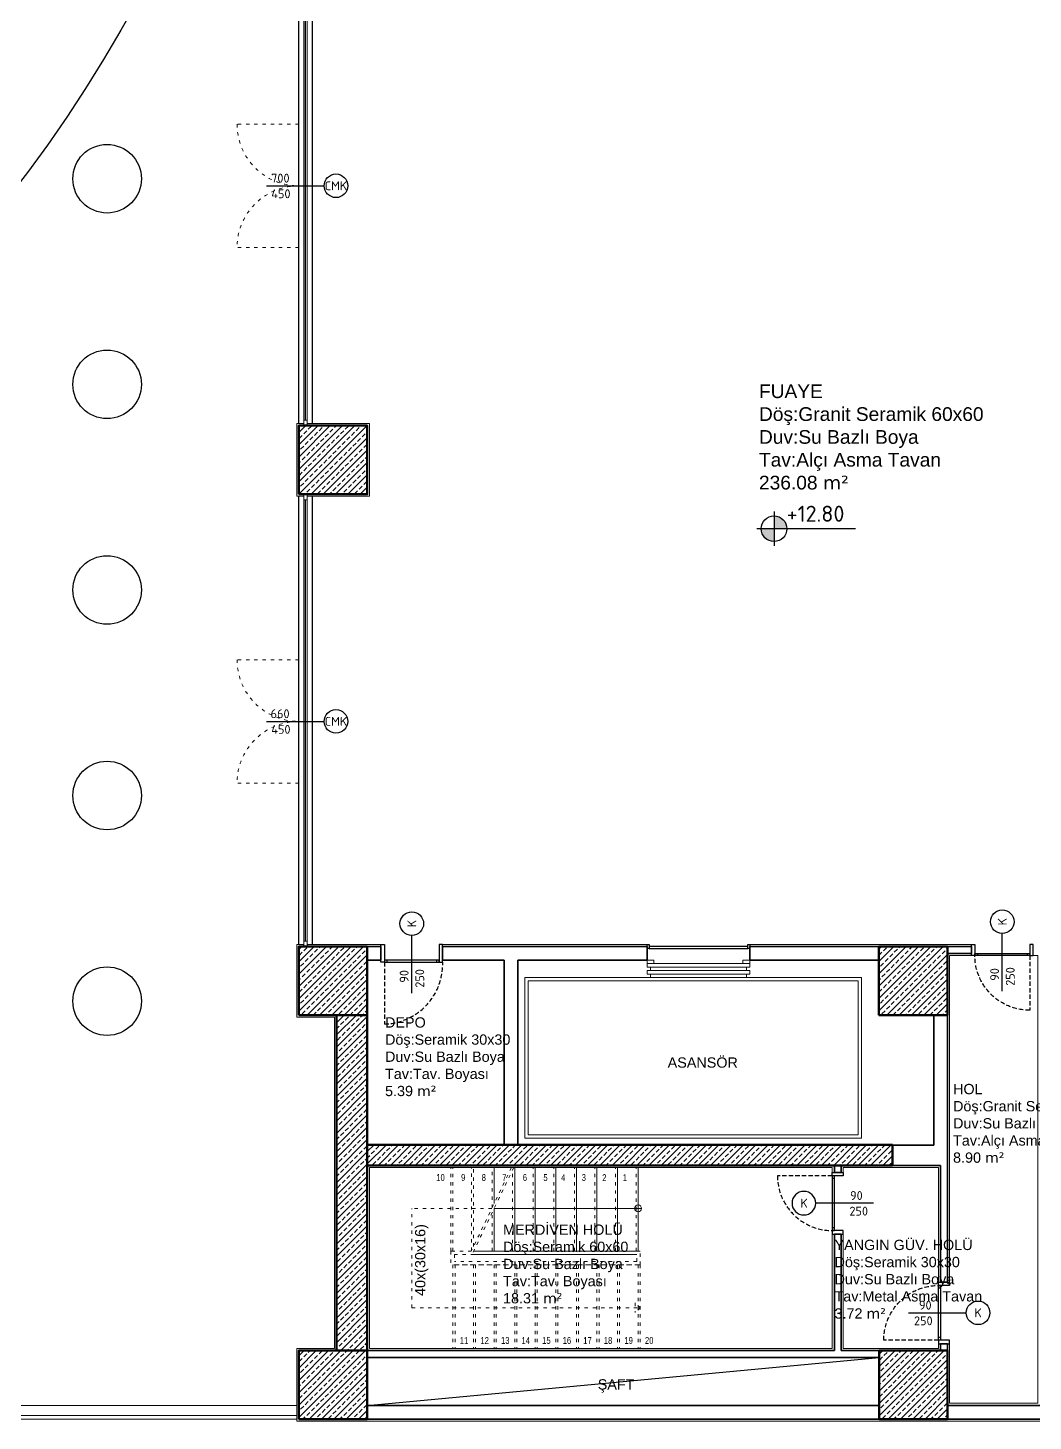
# Model space of a CAD drawing. Header units: millimetres. Extents: x 1443065 to 1517367, y 3763150 to 3779068.
# Drawn here: x 1499114 to 1500580, y 3765844 to 3767877 of the extents above; entities that cross this region are included whole.
import ezdxf
from ezdxf.enums import TextEntityAlignment as Align

# ---------------------------------------------------------------- set-up
doc = ezdxf.new("R2010")
doc.units = ezdxf.units.MM
doc.linetypes.add('ACAD_ISO03W100', pattern=[30, 12, -18])
doc.linetypes.add('HIDDEN', pattern=[9.525, 6.35, -3.175])
for name, color, linetype, lineweight in [('dog', 144, 'Continuous', 5), ('DUVAR', 2, 'Continuous', 35), ('MAHAL', 52, 'Continuous', 13), ('MERDIVEN', 4, 'Continuous', 20), ('SIVA', 3, 'Continuous', 9), ('TASIYICI', 170, 'Continuous', 50), ('TEFRIS', 165, 'Continuous', 15)]:
    doc.layers.add(name, color=color, linetype=linetype, lineweight=lineweight)
for name, color, linetype in [('m-DOG_', 4, 'Continuous'), ('m-DOG_gor', 8, 'Continuous'), ('m-TAR_', 8, 'Continuous'), ('m-TAR_duvar', 8, 'Continuous'), ('m-TFR_vitrifiye', 1, 'Continuous'), ('m-YAZ_kot', 7, 'Continuous'), ('m-YAZ_poz', 7, 'Continuous')]:
    doc.layers.add(name, color=color, linetype=linetype)
doc.styles.add('mono', font='isocpeur.ttf')
doc.styles.add('olculer', font='romans.shx', dxfattribs={"width": 0.8})
doc.styles.get("Standard").update_dxf_attribs({"font": 'arial.ttf'})
pattern_1 = [(45, (78491.543, -87954.948), (-8.98025612, 8.98025612), []), (45, (78500.523, -87954.948), (-8.98025612, 8.98025612), [6.35, -3.175])]

# ---------------------------------------------------------------- blocks, each defined once
blk = doc.blocks.new('m-penpoz')
blk.add_line((0, -1.625), (0, 0))
blk.add_circle((0, 0.332), 0.332)
blk.add_attdef('POZNO', text='', height=0.18).set_placement((0, 0.332), align=Align.MIDDLE)
blk.add_attdef('HEIGHT', text='', height=0.18, rotation=90).set_placement((0.069, -1.625), align=Align.TOP_LEFT)
blk.add_attdef('WIDTH', text='', height=0.18, rotation=90).set_placement((0, -1.625), align=Align.BOTTOM_LEFT)
blk = doc.blocks.new('90lık Kqpı')
at = {"layer": 'm-DOG_', "linetype": 'HIDDEN'}
blk.add_line((-8, -5), (-88, -5), dxfattribs=at)
at = {"layer": 'm-DOG_'}
for p, q in [((-5, -8.8), (-8, -8.8)), ((-5, -81.2), (-8, -81.2))]:
    blk.add_line(p, q, dxfattribs=at)
for points in [[(8, 0), (8, -5), (-8, -5), (-8, 0)], [(-8, -5), (-8, -85), (-5, -85), (-5, -5)], [(8, -90), (8, -85), (-8, -85), (-8, -90)]]:
    blk.add_lwpolyline(points, close=True, dxfattribs=at)
at = {"layer": 'm-DOG_', "linetype": 'HIDDEN'}
blk.add_arc((-8, -5), 80, 180, 270, dxfattribs=at)
blk = doc.blocks.new('m-plankot')
h = blk.add_hatch(color=256)
h.paths.add_polyline_path([(0, 0.144), (0, 0), (0.144, 0, 0.414214)])
h.paths.add_polyline_path([(0, -0.144), (0, 0), (-0.144, 0, 0.414214)])
for p, q in [((0, 0.192), (0, -0.192)), ((0.914, 0), (-0.192, 0))]:
    blk.add_line(p, q)
blk.add_circle((0, 0), 0.144)
blk.add_attdef('INCEKOT', (0.187, 0.1), '', height=0.18)
blk.add_attdef('KABAKOT', text='', height=0.18).set_placement((0.187, -0.1), align=Align.TOP_LEFT)
blk = doc.blocks.new('90lık')
at = {"layer": 'm-DOG_', "linetype": 'HIDDEN'}
blk.add_line((-5, 13), (-5, 103), dxfattribs=at)
at = {"layer": 'm-DOG_'}
for p, q in [((-81.2, 10), (-81.2, 13)), ((-8.8, 10), (-8.8, 13))]:
    blk.add_line(p, q, dxfattribs=at)
for points in [[(-90, -13), (-85, -13), (-85, 13), (-90, 13)], [(-5, 13), (-85, 13), (-85, 10), (-5, 10)], [(0, -13), (-5, -13), (-5, 13), (0, 13)]]:
    blk.add_lwpolyline(points, close=True, dxfattribs=at)
at = {"layer": 'm-DOG_', "linetype": 'HIDDEN'}
blk.add_arc((-2.7, 15.7), 87.4, 91.5314, 181.7408, dxfattribs=at)

msp = doc.modelspace()

# ---------------------------------------------------------------- hatches: boundary and pattern name
at = {"layer": 'm-TAR_'}
h = msp.add_hatch(dxfattribs=at)
h.set_pattern_fill('ANSI33', color=256, scale=2)
h.set_pattern_definition([(45, (-27511.644, -45999.14), (-8.98025612, 8.98025612), []), (45, (-27502.664, -45999.14), (-8.98025612, 8.98025612), [6.35, -3.175])])
h.paths.add_polyline_path([(1500375, 3766247.1), (1499921, 3766247.1), (1499921, 3766217.1), (1500375, 3766217.1)])
h.paths.add_polyline_path([(1499921, 3766247.1), (1499608.8, 3766247.1), (1499608.8, 3766217.1), (1499921, 3766217.1)])
at = {"layer": 'm-TAR_duvar'}
h = msp.add_hatch(dxfattribs=at)
h.set_pattern_fill('ANSI33', color=256, scale=2)
h.set_pattern_definition(pattern_1)
h.paths.add_polyline_path([(1499608.8, 3767296.6), (1499508.8, 3767296.6), (1499508.8, 3767196.6), (1499608.8, 3767196.6)])
h = msp.add_hatch(dxfattribs=at)
h.set_pattern_fill('ANSI33', color=256, scale=2)
h.set_pattern_definition(pattern_1)
h.paths.add_polyline_path([(1499608.8, 3766536.6), (1499508.8, 3766536.6), (1499508.8, 3766436.6), (1499608.8, 3766436.6)])
h = msp.add_hatch(dxfattribs=at)
h.set_pattern_fill('ANSI33', color=256, scale=2)
h.set_pattern_definition([(45, (-16500.05, -45999.14), (-8.98025612, 8.98025612), []), (45, (-16491.07, -45999.14), (-8.98025612, 8.98025612), [6.35, -3.175])])
h.paths.add_polyline_path([(1500355, 3766436.5), (1500455, 3766436.5), (1500455, 3766536.5), (1500355, 3766536.5)])
h = msp.add_hatch(dxfattribs=at)
h.set_pattern_fill('ANSI33', color=256, scale=2)
h.set_pattern_definition(pattern_1)
h.paths.add_polyline_path([(1499608.8, 3766436.6), (1499563.8, 3766436.6), (1499563.8, 3765947.1), (1499608.8, 3765947.1)])
h = msp.add_hatch(dxfattribs=at)
h.set_pattern_fill('ANSI33', color=256, scale=2)
h.set_pattern_definition(pattern_1)
h.paths.add_polyline_path([(1499608.8, 3765947.1), (1499508.8, 3765947.1), (1499508.8, 3765847.1), (1499608.8, 3765847.1)])
h = msp.add_hatch(dxfattribs=at)
h.set_pattern_fill('ANSI33', color=256, scale=2)
h.set_pattern_definition(pattern_1)
h.paths.add_polyline_path([(1500455.2, 3765947.1), (1500355.2, 3765947.1), (1500355.2, 3765847.1), (1500455.2, 3765847.1)])

# ---------------------------------------------------------------- linework, layer by layer
at = {"layer": 'dog', "extrusion": (9.21821e-11, -6.3018e-09, 1), "elevation": 0}
for points in [[(1500026.9, 3766516.6), (1500026.9, 3766511.6), (1500016.8, 3766511.6), (1500016.8, 3766516.6)], [(1500166.8, 3766516.6), (1500166.8, 3766511.6), (1500156.7, 3766511.6), (1500156.7, 3766516.6)]]:
    msp.add_lwpolyline(points, close=True, dxfattribs=at)
at = {"layer": 'dog', "elevation": 0}
for points in [[(1500016.8, 3766506.5), (1500016.8, 3766511.6), (1500166.8, 3766511.6), (1500166.8, 3766506.5)], [(1500016.8, 3766496.4), (1500016.8, 3766501.4), (1500166.8, 3766501.4), (1500166.8, 3766496.4)]]:
    msp.add_lwpolyline(points, close=True, dxfattribs=at)
at = {"layer": 'dog'}
for points in [[(1499838.6, 3766491.5), (1500329.7, 3766491.5), (1500329.7, 3766257), (1499838.6, 3766257)], [(1499843.6, 3766486.5), (1500324.7, 3766486.5), (1500324.7, 3766262), (1499843.6, 3766262)]]:
    msp.add_lwpolyline(points, close=True, dxfattribs=at)
at = {"layer": 'dog', "extrusion": (9.21821e-11, -6.3018e-09, 1), "elevation": 0}
for points in [[(1500021.9, 3766501.4), (1500021.9, 3766506.5)], [(1500021.9, 3766496.4), (1500021.9, 3766491.3)], [(1500161.7, 3766501.4), (1500161.7, 3766506.5)], [(1500161.7, 3766496.4), (1500161.7, 3766491.3)]]:
    msp.add_lwpolyline(points, dxfattribs=at)
at = {"layer": 'DUVAR'}
for p, q in [((1499608.7, 3766536.6), (1499628.7, 3766536.6)), ((1499628.7, 3766516.6), (1499628.7, 3766536.6)), ((1500016.8, 3766536.6), (1499718.7, 3766536.6)), ((1499718.7, 3766516.6), (1499718.7, 3766536.6)), ((1500016.8, 3766516.6), (1500016.8, 3766536.6)), ((1500355, 3766536.6), (1500166.8, 3766536.6)), ((1500166.8, 3766516.6), (1500166.8, 3766536.6)), ((1500455, 3766536.6), (1500490, 3766536.6)), ((1500490, 3766536.6), (1500490, 3766526.6)), ((1499608.7, 3766516.6), (1499628.7, 3766516.6)), ((1499718.7, 3766516.6), (1499808.6, 3766516.6)), ((1499808.6, 3766516.7), (1499808.6, 3766247)), ((1499828.6, 3766516.7), (1499828.6, 3766247)), ((1500016.8, 3766516.6, 0), (1499828.6, 3766516.7)), ((1500355, 3766516.7), (1500166.8, 3766516.7, 0)), ((1500455, 3766526.6), (1500490, 3766526.6)), ((1500435, 3766247), (1500435, 3766436.5)), ((1500455, 3766247), (1500455, 3766436.5)), ((1500435, 3766247), (1500375, 3766247)), ((1500455, 3766247), (1500455, 3766217.1)), ((1500290.1, 3766217.1), (1500290.1, 3766207.1)), ((1500290.1, 3766217.1), (1500290.1, 3766207.1)), ((1500300.1, 3766207.1), (1500290.1, 3766207.1)), ((1500300.1, 3766217.1), (1500300.1, 3766207.1)), ((1500300.1, 3766217.1), (1500300.1, 3766207.1)), ((1500445.1, 3766217.1), (1500375, 3766217.1)), ((1500445.1, 3766217.1), (1500445.1, 3766047.1)), ((1500445.1, 3766217.1), (1500445.1, 3766047.1)), ((1500455.1, 3766217.1), (1500455.1, 3766047.1)), ((1500455.1, 3766217.1), (1500455.1, 3766047.1)), ((1500300.1, 3766117.1), (1500290.1, 3766117.1)), ((1500290.1, 3766117.1), (1500290.1, 3765947.1)), ((1500290.1, 3766117.1), (1500290.1, 3765947.1)), ((1500300.1, 3766117.1), (1500300.1, 3766047.1)), ((1500300.1, 3766117.1), (1500300.1, 3765947.1)), ((1500445.1, 3766047.1), (1500455.1, 3766047.1)), ((1500445.1, 3766047.1), (1500455.1, 3766047.1)), ((1499608.8, 3765947.1), (1500290.1, 3765947.1)), ((1500300.1, 3765947.1), (1500355.1, 3765947.1)), ((1500445.1, 3765957.1), (1500445.1, 3765947.1)), ((1500445.1, 3765957.1), (1500455.1, 3765957.1)), ((1500445.1, 3765957.1), (1500445.1, 3765947.1)), ((1500445.1, 3765957.1), (1500455.1, 3765957.1)), ((1500455.1, 3765957.1), (1500455.1, 3765947.1)), ((1500455.1, 3765957.1), (1500455.1, 3765947.1)), ((1499608.8, 3765937.1), (1500355.1, 3765937.1)), ((1500355.2, 3765867.1), (1499608.8, 3765867.1)), ((1500455.2, 3765867.1), (1500554.1, 3765867.1)), ((1500590, 3765867.1), (1500455.2, 3765867.1)), ((1500355.2, 3765847.1), (1499608.8, 3765847.1)), ((1500455.2, 3765847.1), (1500554.1, 3765847.1)), ((1500455.2, 3765847.1), (1501043.1, 3765847.1))]:
    msp.add_line(p, q, dxfattribs=at)
at = {"layer": 'm-DOG_gor', "linetype": 'Continuous'}
for p, q in [((1499508.8, 3767299.6), (1499508.8, 3767993.6)), ((1499528.8, 3767299.6), (1499528.8, 3767993.6)), ((1499518.8, 3767304.6), (1499518.8, 3767988.6)), ((1499508.8, 3766539.6), (1499508.8, 3767193.6)), ((1499518.8, 3766544.6), (1499518.8, 3767188.6)), ((1499528.8, 3766539.6), (1499528.8, 3767193.6))]:
    msp.add_line(p, q, dxfattribs=at)
for points in [[(1500019.8, 3766533.6), (1500016.8, 3766533.6), (1500016.8, 3766539.6), (1500019.8, 3766539.6)], [(1500019.8, 3766533.6), (1500163.8, 3766533.6), (1500163.8, 3766536.6), (1500019.8, 3766536.6)], [(1500166.8, 3766533.6), (1500163.8, 3766533.6), (1500163.8, 3766539.6), (1500166.8, 3766539.6)]]:
    msp.add_lwpolyline(points, close=True, dxfattribs=at)
at = {"layer": 'm-TAR_'}
msp.add_circle((1497458.9, 3768901), 2064.1, dxfattribs=at)
at = {"layer": 'm-TFR_vitrifiye'}
msp.add_line((1499608.8, 3765867.1), (1500355.2, 3765937.1), dxfattribs=at)
for centre in [(1499229.3, 3767656.9), (1499229.3, 3767656.9), (1499229.3, 3767356.9), (1499229.3, 3767056.9), (1499229.3, 3766756.9), (1499229.3, 3766456.9)]:
    msp.add_circle(centre, 50, dxfattribs=at)
at = {"layer": 'MERDIVEN', "linetype": 'ACAD_ISO03W100', "ltscale": 0.4}
for p, q in [((1499508.8, 3767736.6), (1499418.8, 3767736.6)), ((1499508.8, 3767736.6), (1499418.8, 3767736.6)), ((1499508.8, 3767556.6), (1499418.8, 3767556.6)), ((1499508.8, 3767556.6), (1499418.8, 3767556.6)), ((1499508.8, 3766955.1), (1499418.8, 3766955.1)), ((1499508.8, 3766955.1), (1499418.8, 3766955.1)), ((1499508.8, 3766775.1), (1499418.8, 3766775.1)), ((1499508.8, 3766775.1), (1499418.8, 3766775.1)), ((1499730.8, 3766092), (1499730.8, 3766214)), ((1499730.8, 3766092), (1499730.8, 3766214)), ((1499733.8, 3766092), (1499733.8, 3766214)), ((1499733.8, 3766092), (1499733.8, 3766214)), ((1499819, 3766214), (1499760.5, 3766092)), ((1499760.8, 3766092.7), (1499760.8, 3766214)), ((1499760.8, 3766092.7), (1499760.8, 3766214)), ((1499822.4, 3766214), (1499761.4, 3766087)), ((1499763.8, 3766098.9), (1499763.8, 3766214)), ((1499763.8, 3766098.9), (1499763.8, 3766214)), ((1499790.8, 3766155.2), (1499790.8, 3766214)), ((1499790.8, 3766155.2), (1499790.8, 3766214)), ((1499820.8, 3766092), (1499820.8, 3766210.7)), ((1499820.8, 3766092), (1499820.8, 3766210.7)), ((1499850.8, 3766092), (1499850.8, 3766214)), ((1499850.8, 3766092), (1499850.8, 3766214)), ((1499880.8, 3766092), (1499880.8, 3766214)), ((1499880.8, 3766092), (1499880.8, 3766214)), ((1499910.8, 3766092), (1499910.8, 3766214)), ((1499910.8, 3766092), (1499910.8, 3766214)), ((1499940.8, 3766092), (1499940.8, 3766214)), ((1499940.8, 3766092), (1499940.8, 3766214)), ((1499970.8, 3766092), (1499970.8, 3766214)), ((1499970.8, 3766092), (1499970.8, 3766214)), ((1500000.8, 3766092), (1500000.8, 3766214)), ((1500000.8, 3766092), (1500000.8, 3766214)), ((1499673.8, 3766009.5), (1499673.8, 3766154.5)), ((1499790.5, 3766154.5), (1499673.8, 3766154.5)), ((1499790.8, 3766092), (1499790.8, 3766148.2)), ((1499790.8, 3766092), (1499790.8, 3766148.2)), ((1499760.5, 3766092), (1499730.8, 3766092)), ((1499730.8, 3766092), (1499730.8, 3766072)), ((1499760.5, 3766092), (1499730.8, 3766092)), ((1499730.8, 3766092), (1499730.8, 3766072)), ((1499735.8, 3766087), (1499735.8, 3766077)), ((1499735.8, 3766087), (1499735.8, 3766077)), ((1499735.8, 3766087), (1499761.4, 3766087)), ((1500001.8, 3766077), (1500001.8, 3766087)), ((1500001.8, 3766077), (1500001.8, 3766087)), ((1500006.8, 3766072), (1500006.8, 3766092)), ((1500006.8, 3766072), (1500006.8, 3766092)), ((1500006.8, 3766072), (1499730.8, 3766072)), ((1500003.8, 3766072), (1499730.8, 3766072)), ((1499733.8, 3766072), (1499733.8, 3765950)), ((1500001.8, 3766077), (1499735.8, 3766077)), ((1500001.8, 3766077), (1499735.8, 3766077)), ((1499736.8, 3766072), (1499736.8, 3765950)), ((1499763.8, 3766072), (1499763.8, 3765950)), ((1499766.8, 3766072), (1499766.8, 3765950)), ((1499793.8, 3766072), (1499793.8, 3765950)), ((1499796.8, 3766072), (1499796.8, 3765950)), ((1499823.8, 3766072), (1499823.8, 3765950)), ((1499826.8, 3766072), (1499826.8, 3765950)), ((1499853.8, 3766072), (1499853.8, 3765950)), ((1499856.8, 3766072), (1499856.8, 3765950)), ((1499883.8, 3766072), (1499883.8, 3765950)), ((1499886.8, 3766072), (1499886.8, 3765950)), ((1499913.8, 3766072), (1499913.8, 3765950)), ((1499916.8, 3766072), (1499916.8, 3765950)), ((1499943.8, 3766072), (1499943.8, 3765950)), ((1499946.8, 3766072), (1499946.8, 3765950)), ((1499973.8, 3766072), (1499973.8, 3765950)), ((1499976.8, 3766072), (1499976.8, 3765950)), ((1500003.8, 3766072), (1500003.8, 3765950)), ((1500006.8, 3766072), (1500006.8, 3765950)), ((1499673.8, 3766009.5), (1500006.8, 3766009.5)), ((1500006.8, 3766009.5), (1499999.7, 3766016.5)), ((1499999.7, 3766016.5), (1499999.7, 3766002.4)), ((1500006.8, 3766009.5), (1499999.7, 3766002.4))]:
    msp.add_line(p, q, dxfattribs=at)
at = {"layer": 'MERDIVEN'}
for p, q in [((1499513.8, 3767296.6), (1499513.8, 3767296.6)), ((1499513.8, 3767296.6), (1499513.8, 3767296.6)), ((1499608.6, 3766441.6), (1499608.6, 3766441.6)), ((1499793.8, 3766161.4), (1499793.8, 3766214)), ((1499793.8, 3766161.4), (1499793.8, 3766214)), ((1499823.8, 3766092), (1499823.8, 3766214)), ((1499823.8, 3766092), (1499823.8, 3766214)), ((1499853.8, 3766092), (1499853.8, 3766214)), ((1499853.8, 3766092), (1499853.8, 3766214)), ((1499883.8, 3766092), (1499883.8, 3766214)), ((1499883.8, 3766092), (1499883.8, 3766214)), ((1499913.8, 3766092), (1499913.8, 3766214)), ((1499913.8, 3766092), (1499913.8, 3766214)), ((1499943.8, 3766092), (1499943.8, 3766214)), ((1499943.8, 3766092), (1499943.8, 3766214)), ((1499973.8, 3766092), (1499973.8, 3766214)), ((1499973.8, 3766092), (1499973.8, 3766214)), ((1500003.8, 3766092), (1500003.8, 3766214)), ((1500003.8, 3766092), (1500003.8, 3766214)), ((1499793.8, 3766092), (1499793.8, 3766154.5)), ((1499793.8, 3766092), (1499793.8, 3766154.5)), ((1500008.8, 3766154.5), (1499793.8, 3766154.5)), ((1500001.8, 3766087), (1499761.4, 3766087)), ((1500001.8, 3766087), (1499761.4, 3766087)), ((1500006.8, 3766092), (1499763.8, 3766092)), ((1500006.8, 3766092), (1499763.8, 3766092)), ((1499608.6, 3765947.1), (1499608.6, 3765947.1)), ((1499608.8, 3765947.1), (1499608.8, 3765947.1)), ((1499608.8, 3765947.1), (1499608.8, 3765947.1)), ((1499608.8, 3765942.1), (1499608.8, 3765942.1)), ((1499608.8, 3765942.1), (1499608.8, 3765942.1)), ((1499505.8, 3765867.1), (1497028.8, 3765867.1)), ((1499505.8, 3765867.1), (1497028.8, 3765867.1)), ((1499505.8, 3765847.1), (1497008.8, 3765847.1)), ((1499505.8, 3765847.1), (1497008.8, 3765847.1)), ((1499505.8, 3765852.1), (1497013.8, 3765852.1)), ((1499505.8, 3765852.1), (1497013.8, 3765852.1))]:
    msp.add_line(p, q, dxfattribs=at)
for points in [[(1499521.3, 3767304.6), (1499516.3, 3767304.6), (1499516.3, 3767988.6), (1499521.3, 3767988.6)], [(1499521.3, 3767304.6), (1499516.3, 3767304.6), (1499516.3, 3767988.6), (1499521.3, 3767988.6)], [(1499516.3, 3767304.6), (1499516.3, 3767296.6), (1499521.3, 3767296.6), (1499521.3, 3767304.6)], [(1499516.3, 3767304.6), (1499516.3, 3767296.6), (1499521.3, 3767296.6), (1499521.3, 3767304.6)], [(1499516.3, 3767196.6), (1499516.3, 3767188.6), (1499521.3, 3767188.6), (1499521.3, 3767196.6)], [(1499516.3, 3767196.6), (1499516.3, 3767188.6), (1499521.3, 3767188.6), (1499521.3, 3767196.6)], [(1499521.3, 3766544.6), (1499516.3, 3766544.6), (1499516.3, 3767188.6), (1499521.3, 3767188.6)], [(1499521.3, 3766544.6), (1499516.3, 3766544.6), (1499516.3, 3767188.6), (1499521.3, 3767188.6)], [(1499516.3, 3766544.6), (1499516.3, 3766536.6), (1499521.3, 3766536.6), (1499521.3, 3766544.6)], [(1499516.3, 3766544.6), (1499516.3, 3766536.6), (1499521.3, 3766536.6), (1499521.3, 3766544.6)]]:
    msp.add_lwpolyline(points, close=True, dxfattribs=at)
msp.add_circle((1500003.8, 3766154.5), 5, dxfattribs=at)
at = {"layer": 'MERDIVEN', "linetype": 'ACAD_ISO03W100', "ltscale": 0.4}
for centre, start, end in [((1499508.8, 3767736.6), 180, 270), ((1499508.8, 3767736.6), 180, 270), ((1499508.8, 3767556.6), 90, 180), ((1499508.8, 3767556.6), 90, 180), ((1499508.8, 3766955.1), 180, 270), ((1499508.8, 3766955.1), 180, 270), ((1499508.8, 3766775.1), 90, 180), ((1499508.8, 3766775.1), 90, 180)]:
    msp.add_arc(centre, 90, start, end, dxfattribs=at)
at = {"layer": 'SIVA'}
for p, q in [((1500016.8, 3766539.6), (1499718.7, 3766539.6)), ((1500490, 3766539.6), (1500166.8, 3766539.6))]:
    msp.add_line(p, q, dxfattribs=at)
for points in [[(1499516.3, 3767299.6), (1499505.8, 3767299.6), (1499505.8, 3767193.6), (1499516.3, 3767193.6)], [(1499521.3, 3767193.6), (1499611.8, 3767193.6), (1499611.8, 3767299.6), (1499521.3, 3767299.6)], [(1501826.5, 3765854.6), (1501826.5, 3765844.1), (1499505.8, 3765844.1), (1499505.8, 3765950.1), (1499560.8, 3765950.1), (1499560.8, 3766433.6), (1499505.8, 3766433.6), (1499505.8, 3766539.6), (1499516.3, 3766539.6)], [(1499628.7, 3766539.6), (1499521.3, 3766539.6)], [(1500490, 3766523.6), (1500458, 3766523.6), (1500458.1, 3766047.1)], [(1500580, 3766523.6), (1500587, 3766523.6), (1500587, 3765870.1), (1500458.2, 3765870.1), (1500458.2, 3765957.1)], [(1500287.1, 3766207.1), (1500287.1, 3766214.1), (1499611.8, 3766214.1), (1499611.8, 3765950.1), (1500287.1, 3765950.1), (1500287.1, 3766117.1)], [(1500303.1, 3766207.1), (1500303.1, 3766214.1), (1500442.1, 3766214.1), (1500442.1, 3766047.1)], [(1500303.1, 3766117.1), (1500303.1, 3765950.1), (1500442.1, 3765950.1), (1500442.1, 3765957.1)]]:
    msp.add_lwpolyline(points, dxfattribs=at)
at = {"layer": 'TASIYICI'}
for p, q in [((1499608.6, 3766247.1), (1499608.6, 3766536.6)), ((1499563.8, 3766436.6), (1499563.8, 3765947.1)), ((1499608.6, 3765947.1), (1499608.6, 3766436.6)), ((1499608.6, 3766436.6), (1499608.6, 3765947.1)), ((1499608.6, 3765947.1), (1499608.6, 3766436.6)), ((1499608.8, 3766436.6), (1499608.8, 3765947.1)), ((1500375, 3766247.1), (1499608.6, 3766247.1)), ((1500375, 3766247.1), (1499608.6, 3766247.1)), ((1500375, 3766247.1), (1500375, 3766217.1)), ((1500375, 3766217.1), (1499608.6, 3766217.1)), ((1500375, 3766217.1), (1499608.6, 3766217.1))]:
    msp.add_line(p, q, dxfattribs=at)
for points in [[(1499508.8, 3767196.6), (1499608.8, 3767196.6), (1499608.8, 3767296.6), (1499508.8, 3767296.6)], [(1499508.8, 3766436.6), (1499608.8, 3766436.6), (1499608.8, 3766536.6), (1499508.8, 3766536.6)], [(1500355, 3766436.5), (1500455, 3766436.5), (1500455, 3766536.5), (1500355, 3766536.5)], [(1499508.8, 3765847.1), (1499608.8, 3765847.1), (1499608.8, 3765947.1), (1499508.8, 3765947.1)], [(1500355.2, 3765847.1), (1500455.2, 3765847.1), (1500455.2, 3765947.1), (1500355.2, 3765947.1)]]:
    msp.add_lwpolyline(points, close=True, dxfattribs=at)

# ---------------------------------------------------------------- block references
at = {"layer": 'm-TFR_vitrifiye', "rotation": 180.0004506024693}
msp.add_blockref('90lık', (1499628.7, 3766526.6), dxfattribs=at)
at = {"layer": 'm-YAZ_kot'}
ref = msp.add_blockref('m-plankot', (1500202.1, 3767146.2), dxfattribs=dict(at, xscale=129.9375, yscale=129.9375, zscale=129.9375))
ref.add_attrib('INCEKOT', '+12.80', dxfattribs={"layer": '0', "height": 23.39, "rotation": 0, "style": 'mono'}).set_placement((1500220.5, 3767149.4), align=Align.BOTTOM_LEFT)
at = {"layer": 'm-YAZ_poz'}
ref = msp.add_blockref('m-penpoz', (1499545.9, 3767646.6), dxfattribs=dict(at, xscale=51.83999999999998, yscale=51.83999999999998, zscale=51.83999999999998, rotation=270.0004505966874))
ref.add_attrib('WIDTH', '700', dxfattribs={"layer": '0', "height": 12.96, "style": 'mono'}).set_placement((1499495.4, 3767647.4), align=Align.BOTTOM_RIGHT)
ref.add_attrib('HEIGHT', '450', dxfattribs={"layer": '0', "height": 12.96, "style": 'mono'}).set_placement((1499496.8, 3767624.6), align=Align.BOTTOM_RIGHT)
ref.add_attrib('POZNO', 'CMK', dxfattribs={"layer": '0', "height": 12.96, "style": 'mono'}).set_placement((1499563.1, 3767646.6), align=Align.MIDDLE_CENTER)
ref = msp.add_blockref('m-penpoz', (1499545.9, 3766865.1), dxfattribs=dict(at, xscale=51.83999999999998, yscale=51.83999999999998, zscale=51.83999999999998, rotation=270.0004505966874))
ref.add_attrib('WIDTH', '660', dxfattribs={"layer": '0', "height": 12.96, "style": 'mono'}).set_placement((1499495.4, 3766865.9), align=Align.BOTTOM_RIGHT)
ref.add_attrib('HEIGHT', '450', dxfattribs={"layer": '0', "height": 12.96, "style": 'mono'}).set_placement((1499496.8, 3766843.1), align=Align.BOTTOM_RIGHT)
ref.add_attrib('POZNO', 'CMK', dxfattribs={"layer": '0', "height": 12.96, "style": 'mono'}).set_placement((1499563.1, 3766865.1), align=Align.MIDDLE_CENTER)
ref = msp.add_blockref('m-penpoz', (1500535, 3766555.6), dxfattribs=dict(at, xscale=51.83999999999998, yscale=51.83999999999998, zscale=51.83999999999998, rotation=0.0004505966874107999))
ref.add_attrib('WIDTH', '90', dxfattribs={"layer": '0', "height": 12.96, "rotation": 90, "style": 'mono'}).set_placement((1500534.2, 3766505.1), align=Align.BOTTOM_RIGHT)
ref.add_attrib('HEIGHT', '250', dxfattribs={"layer": '0', "height": 12.96, "rotation": 90, "style": 'mono'}).set_placement((1500557, 3766506.5), align=Align.BOTTOM_RIGHT)
ref.add_attrib('POZNO', 'K', dxfattribs={"layer": '0', "height": 13, "rotation": 90, "style": 'mono'}).set_placement((1500535, 3766572.8), align=Align.MIDDLE_CENTER)
ref = msp.add_blockref('m-penpoz', (1499673.7, 3766552.8), dxfattribs=dict(at, xscale=51.83999999999998, yscale=51.83999999999998, zscale=51.83999999999998, rotation=0.0004505966874108402))
ref.add_attrib('WIDTH', '90', dxfattribs={"layer": '0', "height": 12.96, "rotation": 90, "style": 'mono'}).set_placement((1499672.9, 3766502.3), align=Align.BOTTOM_RIGHT)
ref.add_attrib('HEIGHT', '250', dxfattribs={"layer": '0', "height": 12.96, "rotation": 90, "style": 'mono'}).set_placement((1499695.7, 3766503.7), align=Align.BOTTOM_RIGHT)
ref.add_attrib('POZNO', 'K', dxfattribs={"layer": '0', "height": 13, "rotation": 90, "style": 'mono'}).set_placement((1499673.7, 3766570), align=Align.MIDDLE_CENTER)
ref = msp.add_blockref('m-penpoz', (1500262.8, 3766162.1), dxfattribs=dict(at, xscale=-51.83999999999998, yscale=51.83999999999998, zscale=51.83999999999998, rotation=89.99954940331261))
ref.add_attrib('WIDTH', '90', dxfattribs={"layer": '0', "height": 12.96, "style": 'mono'}).set_placement((1500331.4, 3766162.9), align=Align.BOTTOM_RIGHT)
ref.add_attrib('HEIGHT', '250', dxfattribs={"layer": '0', "height": 12.96, "style": 'mono'}).set_placement((1500339.2, 3766140.1), align=Align.BOTTOM_RIGHT)
ref.add_attrib('POZNO', 'K', dxfattribs={"layer": '0', "height": 13, "style": 'mono'}).set_placement((1500245.8, 3766162.1), align=Align.MIDDLE_CENTER)
ref = msp.add_blockref('m-penpoz', (1500262.8, 3766162.1), dxfattribs=dict(at, xscale=-51.83999999999998, yscale=51.83999999999998, zscale=51.83999999999998, rotation=89.99954940331261))
ref.add_attrib('WIDTH', '90', dxfattribs={"layer": '0', "height": 12.96, "style": 'mono'}).set_placement((1500331.4, 3766162.9), align=Align.BOTTOM_RIGHT)
ref.add_attrib('HEIGHT', '250', dxfattribs={"layer": '0', "height": 12.96, "style": 'mono'}).set_placement((1500339.2, 3766140.1), align=Align.BOTTOM_RIGHT)
ref.add_attrib('POZNO', 'K', dxfattribs={"layer": '0', "height": 13, "style": 'mono'}).set_placement((1500245.8, 3766162.1), align=Align.MIDDLE_CENTER)
ref = msp.add_blockref('m-penpoz', (1500262.8, 3766162.1), dxfattribs=dict(at, xscale=-51.83999999999998, yscale=51.83999999999998, zscale=51.83999999999998, rotation=89.99954940331261))
ref.add_attrib('WIDTH', '90', dxfattribs={"layer": '0', "height": 12.96, "style": 'mono'}).set_placement((1500331.4, 3766162.9), align=Align.BOTTOM_RIGHT)
ref.add_attrib('HEIGHT', '250', dxfattribs={"layer": '0', "height": 12.96, "style": 'mono'}).set_placement((1500339.2, 3766140.1), align=Align.BOTTOM_RIGHT)
ref.add_attrib('POZNO', 'K', dxfattribs={"layer": '0', "height": 13, "style": 'mono'}).set_placement((1500245.8, 3766162.1), align=Align.MIDDLE_CENTER)
ref = msp.add_blockref('m-penpoz', (1500262.8, 3766162.1), dxfattribs=dict(at, xscale=-51.83999999999998, yscale=51.83999999999998, zscale=51.83999999999998, rotation=89.99954940331261))
ref.add_attrib('WIDTH', '90', dxfattribs={"layer": '0', "height": 12.96, "style": 'mono'}).set_placement((1500331.4, 3766162.9), align=Align.BOTTOM_RIGHT)
ref.add_attrib('HEIGHT', '250', dxfattribs={"layer": '0', "height": 12.96, "style": 'mono'}).set_placement((1500339.2, 3766140.1), align=Align.BOTTOM_RIGHT)
ref.add_attrib('POZNO', 'K', dxfattribs={"layer": '0', "height": 13, "style": 'mono'}).set_placement((1500245.8, 3766162.1), align=Align.MIDDLE_CENTER)
ref = msp.add_blockref('m-penpoz', (1500482.5, 3766002.1), dxfattribs=dict(at, xscale=51.83999999999998, yscale=51.83999999999998, zscale=51.83999999999998, rotation=270.0004505966874))
ref.add_attrib('WIDTH', '90', dxfattribs={"layer": '0', "height": 12.96, "style": 'mono'}).set_placement((1500431.9, 3766002.9), align=Align.BOTTOM_RIGHT)
ref.add_attrib('HEIGHT', '250', dxfattribs={"layer": '0', "height": 12.96, "style": 'mono'}).set_placement((1500433.4, 3765980.1), align=Align.BOTTOM_RIGHT)
ref.add_attrib('POZNO', 'K', dxfattribs={"layer": '0', "height": 13, "style": 'mono'}).set_placement((1500499.7, 3766002.1), align=Align.MIDDLE_CENTER)
ref = msp.add_blockref('m-penpoz', (1500482.5, 3766002.1), dxfattribs=dict(at, xscale=51.83999999999998, yscale=51.83999999999998, zscale=51.83999999999998, rotation=270.0004505966874))
ref.add_attrib('WIDTH', '90', dxfattribs={"layer": '0', "height": 12.96, "style": 'mono'}).set_placement((1500431.9, 3766002.9), align=Align.BOTTOM_RIGHT)
ref.add_attrib('HEIGHT', '250', dxfattribs={"layer": '0', "height": 12.96, "style": 'mono'}).set_placement((1500433.4, 3765980.1), align=Align.BOTTOM_RIGHT)
ref.add_attrib('POZNO', 'K', dxfattribs={"layer": '0', "height": 13, "style": 'mono'}).set_placement((1500499.7, 3766002.1), align=Align.MIDDLE_CENTER)
ref = msp.add_blockref('m-penpoz', (1500482.5, 3766002.1), dxfattribs=dict(at, xscale=51.83999999999998, yscale=51.83999999999998, zscale=51.83999999999998, rotation=270.0004505966874))
ref.add_attrib('WIDTH', '90', dxfattribs={"layer": '0', "height": 12.96, "style": 'mono'}).set_placement((1500431.9, 3766002.9), align=Align.BOTTOM_RIGHT)
ref.add_attrib('HEIGHT', '250', dxfattribs={"layer": '0', "height": 12.96, "style": 'mono'}).set_placement((1500433.4, 3765980.1), align=Align.BOTTOM_RIGHT)
ref.add_attrib('POZNO', 'K', dxfattribs={"layer": '0', "height": 13, "style": 'mono'}).set_placement((1500499.7, 3766002.1), align=Align.MIDDLE_CENTER)
ref = msp.add_blockref('m-penpoz', (1500482.5, 3766002.1), dxfattribs=dict(at, xscale=51.83999999999998, yscale=51.83999999999998, zscale=51.83999999999998, rotation=270.0004505966874))
ref.add_attrib('WIDTH', '90', dxfattribs={"layer": '0', "height": 12.96, "style": 'mono'}).set_placement((1500431.9, 3766002.9), align=Align.BOTTOM_RIGHT)
ref.add_attrib('HEIGHT', '250', dxfattribs={"layer": '0', "height": 12.96, "style": 'mono'}).set_placement((1500433.4, 3765980.1), align=Align.BOTTOM_RIGHT)
ref.add_attrib('POZNO', 'K', dxfattribs={"layer": '0', "height": 13, "style": 'mono'}).set_placement((1500499.7, 3766002.1), align=Align.MIDDLE_CENTER)
at = {"layer": 'TEFRIS', "color": 6, "lineweight": 18, "xscale": -1}
for p, rotation in [((1500580, 3766531.6), 270), ((1500450.1, 3765957.1), 179.9999999997058), ((1500450.1, 3765957.1), 179.9999999997058), ((1500450.1, 3765957.1), 179.9999999997058), ((1500450.1, 3765957.1), 179.9999999997058)]:
    msp.add_blockref('90lık Kqpı', p, dxfattribs=dict(at, rotation=rotation))
at = {"layer": 'TEFRIS', "color": 6, "lineweight": 18}
msp.add_blockref('90lık Kqpı', (1500295.1, 3766207.1), dxfattribs=at)
msp.add_blockref('90lık Kqpı', (1500295.1, 3766207.1), dxfattribs=at)
msp.add_blockref('90lık Kqpı', (1500295.1, 3766207.1), dxfattribs=at)
msp.add_blockref('90lık Kqpı', (1500295.1, 3766207.1), dxfattribs=at)

# ---------------------------------------------------------------- texts
at = {"char_height": 10, "width": 299.831, "attachment_point": 9, "style": 'olculer'}
for s, insert in [('{\\f@Arial Unicode MS|b0|i0|c162|p34;10}', (1499721.8, 3766194.4)), ('{\\f@Arial Unicode MS|b0|i0|c162|p34;9}', (1499751.8, 3766194.4)), ('{\\f@Arial Unicode MS|b0|i0|c162|p34;8}', (1499781.8, 3766194.4)), ('{\\f@Arial Unicode MS|b0|i0|c162|p34;7}', (1499811.8, 3766194.4)), ('{\\f@Arial Unicode MS|b0|i0|c162|p34;6}', (1499841.8, 3766194.4)), ('{\\f@Arial Unicode MS|b0|i0|c162|p34;5}', (1499871.8, 3766194.4)), ('{\\f@Arial Unicode MS|b0|i0|c162|p34;4}', (1499897.7, 3766194.4)), ('{\\f@Arial Unicode MS|b0|i0|c162|p34;3}', (1499927.7, 3766194.4)), ('{\\f@Arial Unicode MS|b0|i0|c162|p34;2}', (1499957.7, 3766194.4)), ('{\\f@Arial Unicode MS|b0|i0|c162|p34;1}', (1499987.7, 3766194.4)), ('{\\f@Arial Unicode MS|b0|i0|c162|p34;11}', (1499756.2, 3765956.7)), ('{\\f@Arial Unicode MS|b0|i0|c162|p34;12}', (1499786.2, 3765956.7)), ('{\\f@Arial Unicode MS|b0|i0|c162|p34;13}', (1499816.2, 3765956.7)), ('{\\f@Arial Unicode MS|b0|i0|c162|p34;14}', (1499846.2, 3765956.7)), ('{\\f@Arial Unicode MS|b0|i0|c162|p34;15}', (1499876.2, 3765956.7)), ('{\\f@Arial Unicode MS|b0|i0|c162|p34;16}', (1499906.2, 3765956.7)), ('{\\f@Arial Unicode MS|b0|i0|c162|p34;17}', (1499936.2, 3765956.7)), ('{\\f@Arial Unicode MS|b0|i0|c162|p34;18}', (1499966.2, 3765956.7)), ('{\\f@Arial Unicode MS|b0|i0|c162|p34;19}', (1499996.2, 3765956.7)), ('{\\f@Arial Unicode MS|b0|i0|c162|p34;20}', (1500026.2, 3765956.7))]:
    msp.add_mtext(s, dxfattribs=dict(at, insert=insert))
at = {"layer": 'MAHAL', "attachment_point": 7}
for s, insert, char_height, width in [('{\\f@Arial Unicode MS|b0|i0|c162|p34;FUAYE\\PDö}ş{\\f@Arial Unicode MS|b0|i0|c162|p34;:Granit Seramik 60x60\\PDuv:Su Bazl}ı{\\f@Arial Unicode MS|b0|i0|c162|p34; Boya\\PTav:Alç}ı{\\f@Arial Unicode MS|b0|i0|c162|p34; Asma Tavan\\P236.08 \\fVerdana|b0|i0|c162|p34;m²}', (1500180.1, 3767203.2), 20, 398.172), ('{\\f@Arial Unicode MS|b0|i0|c162|p34;DEPO\\PDö}ş{\\f@Arial Unicode MS|b0|i0|c162|p34;:Seramik 30x30\\PDuv:Su Bazlı Boya\\PTav:Tav. Boyası\\P5.39 \\fVerdana|b0|i0|c162|p34;m²}', (1499634.7, 3766318.1), 15, 249.703), ('{\\f@Arial Unicode MS|b0|i0|c162|p34;ASANSÖR}', (1500046.9, 3766359.6, 0), 15, 160.336), ('{\\f@Arial Unicode MS|b0|i0|c162|p34;HOL\\PDöş:Granit Seramik 60x60\\PDuv:Su Bazlı Boya\\PTav:Alçı Asma Tavan\\P8.90 \\fVerdana|b0|i0|c162|p34;m²}', (1500463.2, 3766220.9), 15, 257.583), ('{\\f@Arial Unicode MS|b0|i0|c162|p34;MERDİVEN HOLÜ\\PDöş:Seramik 60x60\\PDuv:Su Bazlı Boya\\PTav:Tav. Boyası\\P18.31 \\fVerdana|b0|i0|c162|p34;m²}', (1499806.8, 3766015.7), 15, 308.769), ('{\\f@Arial Unicode MS|b0|i0|c162|p34;YANGIN GÜV. HOLÜ\\PDö}ş{\\f@Arial Unicode MS|b0|i0|c162|p34;:Seramik 30x30\\PDuv:Su Bazlı Boya\\PTav:Metal Asma Tavan\\P3.72 \\fVerdana|b0|i0|c162|p34;m²}', (1500290.3, 3765993.5), 15, 239.437), ('{\\f@Arial Unicode MS|b0|i0|c162|p34;ŞAFT}', (1499944.9, 3765885.6), 15, 77.383)]:
    msp.add_mtext(s, dxfattribs=dict(at, insert=insert, char_height=char_height, width=width))
at = {"layer": 'MAHAL', "insert": (1499698, 3766026.7), "char_height": 15, "width": 151.807, "attachment_point": 7, "rotation": 90}
msp.add_mtext('{\\f@Arial Unicode MS|b0|i0|c162|p34;40x(30x16)}', dxfattribs=at)

doc.saveas('drawing.dxf')
